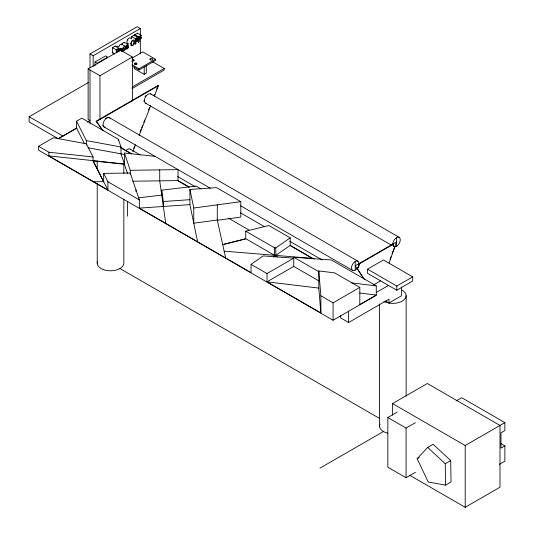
<?xml version="1.0" encoding="UTF-8"?>
<svg xmlns="http://www.w3.org/2000/svg" width="534" height="534" viewBox="0 0 534 534"><rect width="100%" height="100%" fill="white"/><g stroke="black" fill="none" stroke-linecap="round" stroke-linejoin="round"><path stroke-width="0.8" d="M118.822 46.832L119.736 44.863L121.392 44.068L125.15 46.244C124.949 47.239 122.006 48.027 123.414 50.096A1.181 0.681 -60 0 0 123.915 50.169L125.15 49.001L125.15 49.749L123.501 50.884A1.869 1.075 -60 0 1 122.813 50.617C122.012 48.921 123.16 46.358 125.15 46.244M121.785 44.756C122.386 40.524 128.54 43.147 128.387 46.204L126.024 47.566L126.191 48.32A1.342 0.774 -60 0 0 126.678 48.507L128.32 47.179L128.32 47.9C125.076 52.118 124.355 44.302 128.006 44.709M390.094 259.137L390.961 256.821M392.116 253.737L394.132 248.337M389.032 263.209L396.522 241.955L355.237 265.792L363.767 278.748M133.64 148.405L134.535 146.102M140.188 131.518L141.083 129.215M141.677 127.686L142.571 125.383M143.78 122.279L144.681 119.95M148.592 109.864L149.493 107.534M156.622 89.171L158.057 85.473L158.431 85.694L154.386 96.113M132.826 151.689L135.502 144.781M139.08 135.576L150.775 105.425M127.786 40.19L127.94 39.796M122.346 44.395L122.54 43.942M119.616 51.07C124.535 45.911 118.868 51.905 117.667 48.941M417.161 458.726L427.674 447.419L433.141 444.261L450.703 460.582L451.043 481.975L445.576 485.126L428.221 482.028L417.161 458.726L419.21 457.538M357.046 268.542L357.493 268.689A5.32 3.07 -60 0 0 359.375 263.836L393.137 244.345A5.32 3.07 -60 0 0 395.02 247.022L395.087 247.015M355.237 270.137L357.119 268.469A5.32 3.07 -60 0 0 357.653 261.066A5.32 3.07 -60 0 0 351.699 266.346A5.32 3.07 -60 0 0 355.237 270.137L355.237 261.446M251.047 264.357L263.169 255.926L293.733 258.142L267.007 273.575L251.047 264.357L251.047 272.62L139.347 208.126L139.347 199.896L130.256 173.016L103.669 173.39L103.669 181.88M245.733 231.175L274.483 247.776L275.811 247.883L290.222 237.857L268.822 225.502L245.733 231.175L245.733 238.952M273.268 257.161L290.222 245.366L290.222 237.857M120.898 50.423L121.412 50.062L121.412 51.157M116.238 46.798L117.647 46.078L118.201 46.605M90.006 67.791L90.006 53.934L137.178 26.7L140.342 28.522L140.342 53.894M90.006 53.934L93.163 55.763L140.342 28.522M114.409 53.994L112.534 52.906L112.534 47.66L115.251 46.091L119.015 48.267L119.015 48.881L116.899 50.103L116.899 51.584L118.928 50.416L118.928 51.037L116.899 52.205M131.624 38.889L131.624 36.639L134.341 35.07L138.106 37.24L138.106 37.861L135.99 39.082L135.99 40.564L138.019 39.389L138.019 40.01L135.99 41.185L135.99 43.708L135.389 44.062L134.134 43.334M134.882 36.252L134.882 34.757L137.605 33.188L141.37 35.357L141.37 35.978L139.254 37.2L139.254 38.682L141.276 37.514L141.276 38.128L139.254 39.302L139.254 41.826L138.646 42.179L136.137 40.731M95.012 61.991L105.585 55.89L107.734 57.131L97.161 63.232L95.012 61.991L95.012 65.762M112.534 47.66L116.292 49.836L119.015 48.267M131.624 36.639L135.389 38.808L138.106 37.24M134.882 34.757L138.646 36.926L141.37 35.357M112.534 52.906L113.135 52.559M87.269 122.132L90.006 120.55L88.13 119.469L88.13 68.899L120.557 50.176L132.392 57.005L132.392 100.879M127.826 46.017L126.024 47.059C125.77 46.124 127.746 44.295 127.826 46.017L126.571 45.29M88.13 68.899L99.958 75.728L132.392 57.005M57.839 138.473L29.13 121.899L29.13 116.746L88.704 82.356M132.232 57.999L142.785 51.905L155.474 59.234L155.474 60.475L138.967 70.007L132.025 65.996M131.871 61.637L134.495 60.122L132.118 58.747M132.025 64.754L138.967 68.759L155.474 59.234M134.495 67.104L134.495 68.739L144.213 74.353L146.289 73.158L146.289 65.775M132.052 87.069L164.218 68.499L164.218 70.021L132.052 88.591M84.552 143.873L76.542 128.06L76.542 121.205L81.795 118.168L118.388 139.301L120.984 146.97L120.984 153.832L124.422 164.005L48.894 155.908L48.894 152.237L38.608 146.296L38.608 150.228L333.076 320.24L376.27 295.302L376.27 285.877L331.394 259.971L293.733 257.241L293.733 266.406L267.007 281.832L267.007 273.575M38.608 146.296L53.433 137.739L86.368 143.8L93.043 156.969L93.043 160.901L103.302 181.159M58.146 138.686L76.542 128.06M58.58 138.693L76.889 128.127M102.274 129.982L96.12 121.231L158.057 85.473M96.12 121.231L96.5 121.452L158.431 85.694M153.118 95.639L154.993 94.558L154.613 94.344M367.512 269.163L383.439 259.965L412.715 276.866L412.715 281.031L396.789 290.222L367.512 273.321L367.512 269.163L396.789 286.064L412.715 276.866M359.809 287.399L334.624 272.861L318.805 270.945L320.881 295.789L333.076 302.831L359.809 287.399L359.809 304.547L376.27 295.042L359.936 293.066M373.473 284.982L380.588 280.871M376.41 292.425L388.505 285.443M340.685 315.534L340.685 317.937L348.602 322.509L388.979 299.194L388.979 303.032L385.381 300.956M388.979 303.032L401.508 295.796L401.508 286.865M392.557 415.118L392.557 403.584L427.347 383.499L499.991 425.438L499.991 487.215L465.201 507.3L409.818 475.327M415.452 472.296L406.067 477.71L387.838 467.183L387.838 417.541L397.216 412.128M319.919 468.178L383.405 431.519M387.838 417.541L406.067 428.068L415.452 422.654M456.19 400.921L461.736 397.717L504.87 422.621L504.87 430.544L500.979 432.794L500.979 448.119L504.87 445.87L504.87 461.162L499.31 464.373M392.557 403.584L465.201 445.53L504.87 422.621M445.576 485.126L445.243 463.739L450.703 460.582M396.522 246.301L394.639 246.801A5.32 3.07 -60 0 1 394.105 240.02A5.32 3.07 -60 0 1 400.059 238.424A5.32 3.07 -60 0 1 396.522 246.301L396.522 237.61M224.24 244.238L244.939 239.145M128.514 43.748C125.43 43.695 127.219 37.921 129.789 37.774A2.463 1.422 -60 0 1 130.643 38.194L130.817 38.561M225.635 257.949L217.285 220.015L193.762 223.199L193.762 208.02L240.801 201.652L240.801 217.091L217.285 220.275L217.285 204.836M138.386 197.854L161.735 195.097L161.735 190.151L196.118 186.086L201.038 188.923M197.613 241.768L189.917 204.635L189.917 189.457L216.497 187.621L240.801 201.652M161.735 190.151L163.337 201.525L189.917 199.689M139.347 208.126L189.917 204.635M154.98 156.328L124.422 153.051L130.256 170.293L178.022 169.632L178.022 180.585L189.156 187.013M93.677 181.76L103.669 181.62M132.712 181.22L178.022 180.585M224.14 251.16L312.857 258.436M48.894 152.237L93.043 156.969M93.043 160.901L124.422 164.265L127.606 173.677M351.772 282.92L376.27 285.877M320.881 312.937L318.805 288.1L267.007 281.832L320.881 312.937L320.881 295.789M76.542 121.205L86.368 140.609L120.984 146.97M87.983 147.764L124.909 154.553M139.394 36.425L141.276 37.514M140.021 37.407L141.276 38.128M136.223 36.773L138.106 37.861M136.137 38.308L138.019 39.389M136.137 38.929L138.019 40.01M127.065 46.451L128.32 47.179M152.277 61.604L164.218 68.499M123.241 47.933L125.15 49.001M120.157 48.814L121.412 49.535M117.046 49.328L118.928 50.416M132.118 59.995L133.9 61.023M150.768 93.924L399.185 237.343M392.757 244.125L393.137 244.345M145.448 103.142L391.696 245.313M109.483 117.76L357.893 261.179M359.002 263.616L359.375 263.836M104.163 126.979L210.316 188.268M240.64 205.777L352.574 270.398M130.082 149.093L140.195 154.927M177.749 176.607L195.077 186.613M240.574 212.879L264.403 226.636M289.675 241.228L322.176 259.991M121.205 147.785L131.758 153.879M290.222 245.366L314.286 259.257M120.651 147.724L130.723 153.538M177.488 180.539L189.003 187.187M290.456 245.76L312.811 258.67M228.832 218.393L249.051 230.067M293.733 257.241L318.845 271.733M277.42 256.981L245.733 238.691L222.645 244.632M293.733 266.406L318.845 280.897M29.13 116.746L62.858 135.963M103.669 173.39L107.895 181.734L139.347 199.896M48.894 155.908L107.895 189.971L107.895 181.734M500.558 443.38L504.87 445.87M119.936 268.542L379.794 418.569M427.674 447.419L445.243 463.739M124.242 42.54L124.522 42.927M96.5 121.452L103.069 130.797M357.42 268.762L364.589 279.649M93.043 160.641L107.895 189.971M189.917 189.457L193.762 208.02M165.727 223.359L159.719 180.846L159.719 169.885M465.201 445.53L465.201 507.3M406.12 295.702L406.12 396.195M406.067 428.068L406.067 477.71M396.789 286.064L396.789 290.222M379.507 304.013L379.507 426.092M348.602 311.269L348.602 322.509M333.076 302.831L333.076 320.24M318.805 270.945L318.805 288.1M275.811 247.883L275.811 255.392M274.483 247.776L274.483 255.285M163.337 201.525L163.337 206.471M144.213 66.977L144.213 74.353M138.967 68.759L138.967 70.007M138.646 36.926L138.646 42.179M137.605 33.188L137.605 33.809M135.97 189.904L135.97 191.552M135.389 38.808L135.389 44.062M134.341 35.07L134.341 35.691M130.256 170.293L130.256 174.665M127.466 201.258L127.466 216.223M124.422 153.051L124.422 164.265M123.835 163.457L123.835 173.423M123.835 199.162L123.835 263.108A13.31 7.683 0 0 1 109.37 270.765A13.31 7.683 0 0 1 97.422 261.773M121.986 51.798L121.779 48.36L120.003 48.974L119.549 50.022M121.392 44.068L121.392 44.816M118.388 139.301L118.388 140.822M116.292 49.836L116.292 52.833M115.251 46.091L115.251 46.712M99.958 75.728L99.958 119.603M97.221 160.961L97.221 169.271M97.221 183.389L97.221 263.108M93.163 55.763L93.163 66.396M90.006 69.981L90.006 123.494M86.368 140.609L86.368 145.261M387.724 433.187A13.31 7.683 0 0 1 379.961 424.103M402.229 290.276A13.31 7.683 0 0 1 404.338 299.547A13.31 7.683 0 0 1 389.373 303.125L386.162 302.357A13.31 7.683 0 0 1 384.039 301.483M144.1 101.54A5.32 3.07 -60 0 1 143.966 100.492M145.074 96.781A5.32 3.07 -60 0 1 145.849 95.639M103.189 126.211A5.32 3.07 -60 0 1 102.808 125.377M105.472 118.521A5.32 3.07 -60 0 1 106.446 117.807M107.421 117.393A5.32 3.07 -60 0 1 109.11 117.547M146.229 103.382A5.32 3.07 -60 0 1 145.448 96.994A5.32 3.07 -60 0 1 151.369 94.478M126.438 150.141A5.32 3.07 -60 0 1 127.406 149.413L128.38 148.979A5.32 3.07 -60 0 1 130.697 149.627M104.938 127.219A5.32 3.07 -60 0 1 104.163 120.838A5.32 3.07 -60 0 1 110.084 118.314M134.668 64.287A1.222 0.708 0 0 1 136.791 64.287M134.094 42.179C130.643 52.239 130.697 35.798 134.094 42.179M130.743 43.494C130.323 49.041 136.771 43.294 134.408 40.364A2.463 1.422 -60 0 0 133.547 39.95L131.544 41.325L130.743 43.494M135.115 64.24A1.222 0.708 0 0 0 136.951 63.626A1.222 0.708 0 0 0 135.115 63.012A1.222 0.708 0 0 0 135.115 64.24M150.581 59.915A1.469 0.848 0 0 0 152.791 59.174A1.469 0.848 0 0 0 150.581 58.44A1.469 0.848 0 0 0 150.581 59.915"/></g></svg>
